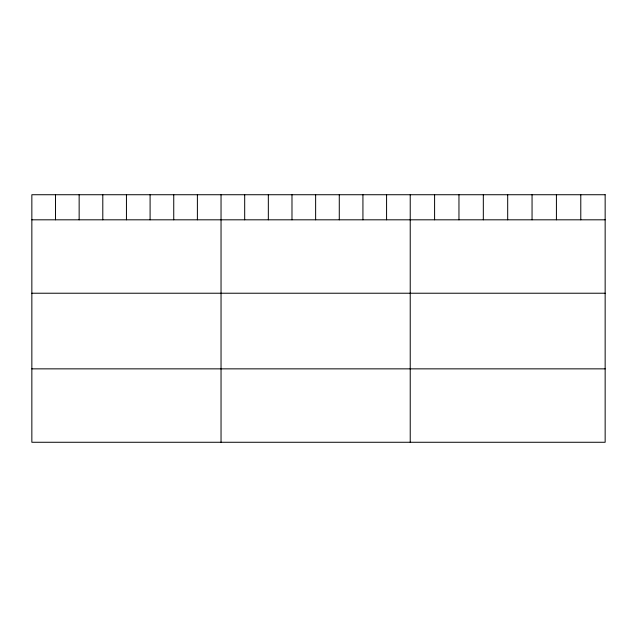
<?xml version="1.0" encoding="UTF-8"?>
<svg xmlns="http://www.w3.org/2000/svg" width="637" height="637" viewBox="0 0 637 637"><rect width="100%" height="100%" fill="white"/><g stroke="black" fill="none" stroke-linecap="round" stroke-linejoin="round"><path stroke-width="0.96" d="M31.85 219.813L605.15 219.813M31.85 293.227L605.15 293.227M31.85 368.855L605.15 368.855M580.785 194.731L580.785 219.813M556.419 194.731L556.419 219.813M532.054 194.731L532.054 219.813M507.689 194.731L507.689 219.813M483.324 194.731L483.324 219.813M458.959 194.731L458.959 219.813M434.593 194.731L434.593 219.813M410.228 194.731L410.228 442.269M386.579 194.731L386.579 219.813M362.931 194.731L362.931 219.813M339.282 194.731L339.282 219.813M315.633 194.731L315.633 219.813M291.985 194.731L291.985 219.813M268.336 194.731L268.336 219.813M244.688 194.731L244.688 219.813M221.039 194.731L221.039 442.269M197.39 194.731L197.39 219.813M173.742 194.731L173.742 219.813M150.093 194.731L150.093 219.813M126.445 194.731L126.445 219.813M102.796 194.731L102.796 219.813M79.147 194.731L79.147 219.813M55.499 194.731L55.499 219.813M605.15 194.731L31.85 194.731L31.85 442.269L605.15 442.269L605.15 194.731"/></g></svg>
